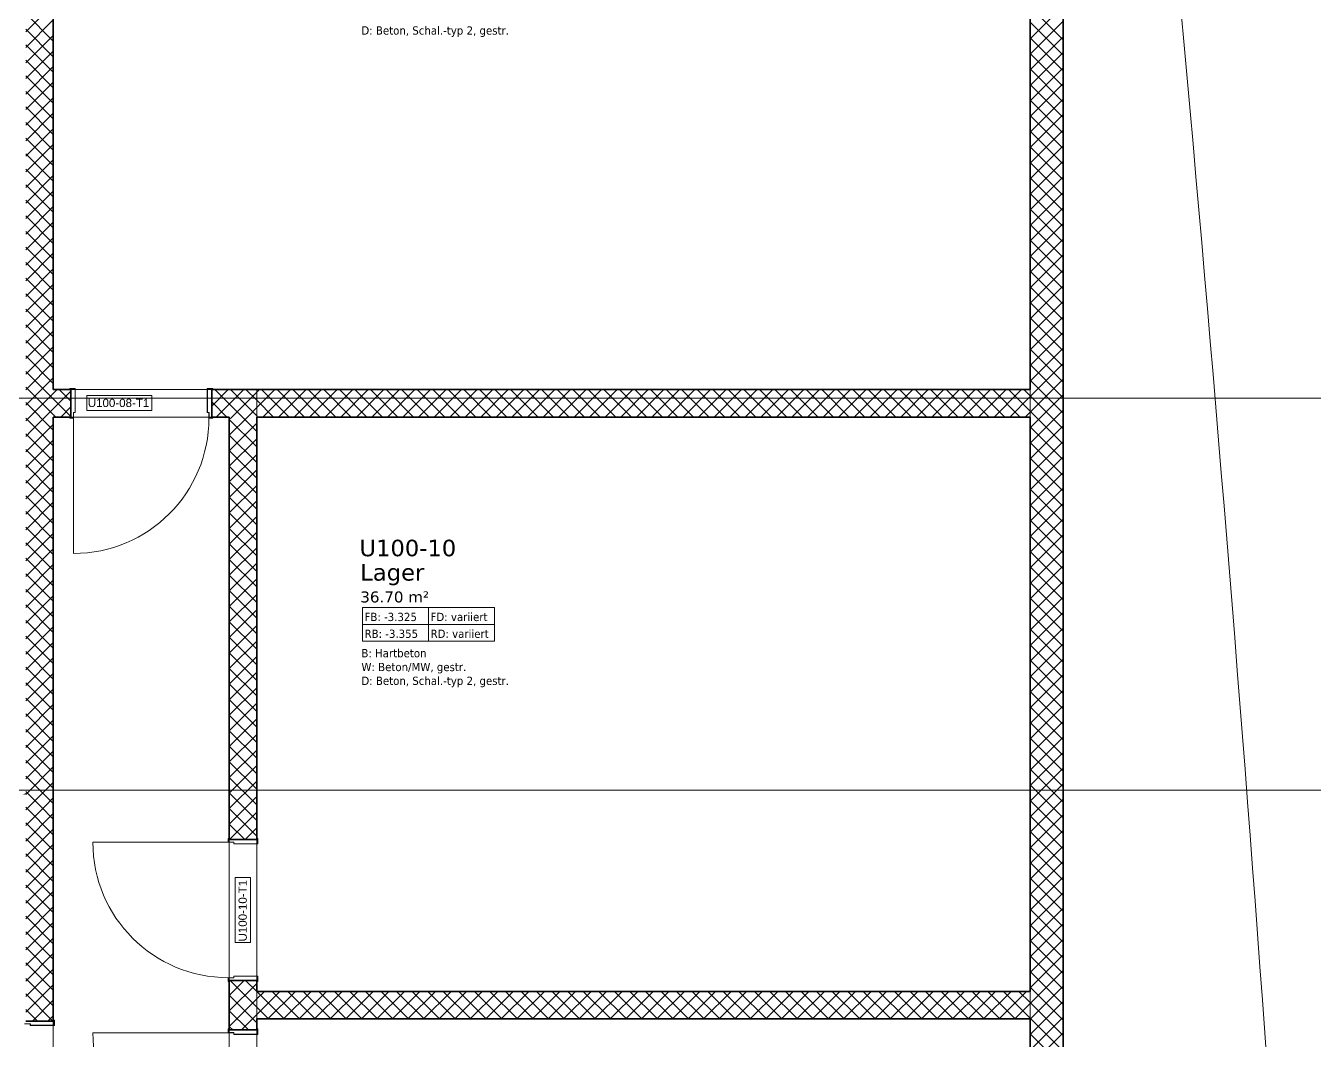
# Model space of a CAD drawing. Extents: x -982 to 937, y -179 to 616.
# Drawn here: x 57.7 to 292, y 247 to 431.4 of the extents above; entities that cross this region are included whole.
import ezdxf
from ezdxf.lldxf.tags import DXFTag

# ---------------------------------------------------------------- set-up
doc = ezdxf.new("R2010")
doc.units = 0
doc.layers.get('0').update_dxf_attribs({"lineweight": 13})
for name, color, linetype, lineweight in [('A-AREA-____-IDEN', 7, 'Continuous', 5), ('A-DOOR-____-IDEN', 7, 'Continuous', 5), ('A-DOOR-____-OTLN', 7, 'Continuous', 9), ('A-DOOR-FRAM-MCUT', 7, 'Continuous', 9), ('A-DOOR-OPNG-OTLN', 7, 'Continuous', 9), ('A-FLOR-____-OTLN', 7, 'Continuous', 9), ('A-WALL-____-MCUT', 7, 'Continuous', 35), ('A-WALL-____-PATT', 7, 'Continuous', 35), ('S-GRID-____-OTLN', 7, 'Continuous', 5)]:
    doc.layers.add(name, color=color, linetype=linetype, lineweight=lineweight)
doc.layers.add('A-DETL-____-OTLN', color=5, linetype='Continuous', lineweight=9, true_color=0x0000ff)
doc.styles.get("Standard").update_dxf_attribs({"font": 'arial.ttf'})
tags = doc.linetypes.add('_Rasterlinie_', pattern=[0.375, 0.2, -0.05, 0.075, -0.05]).pattern_tags.tags
tags[10:11] = [DXFTag(74, 4), DXFTag(75, 0), DXFTag(340, '0'), DXFTag(46, 1.0), DXFTag(50, 0.0), DXFTag(44, 0.0), DXFTag(45, 0.0)]
tags[8:9] = [DXFTag(74, 4), DXFTag(75, 0), DXFTag(340, '0'), DXFTag(46, 1.0), DXFTag(50, 0.0), DXFTag(44, 0.0), DXFTag(45, 0.0)]
tags[6:7] = [DXFTag(74, 4), DXFTag(75, 0), DXFTag(340, '0'), DXFTag(46, 1.0), DXFTag(50, 0.0), DXFTag(44, 0.0), DXFTag(45, 0.0)]
tags[4:5] = [DXFTag(74, 4), DXFTag(75, 0), DXFTag(340, '0'), DXFTag(46, 1.0), DXFTag(50, 0.0), DXFTag(44, 0.0), DXFTag(45, 0.0)]
tags = doc.linetypes.add('_Strichliert - Fein_', pattern=[0.15, 0.1, -0.05]).pattern_tags.tags
tags[6:7] = [DXFTag(74, 4), DXFTag(75, 0), DXFTag(340, '0'), DXFTag(46, 1.0), DXFTag(50, 0.0), DXFTag(44, 0.0), DXFTag(45, 0.0)]
tags[4:5] = [DXFTag(74, 4), DXFTag(75, 0), DXFTag(340, '0'), DXFTag(46, 1.0), DXFTag(50, 0.0), DXFTag(44, 0.0), DXFTag(45, 0.0)]
tags = doc.linetypes.add('Grundrissdarstellung Sturz', pattern=[0.25, 0.15, -0.05, 0, -0.05]).pattern_tags.tags
tags[10:11] = [DXFTag(74, 4), DXFTag(75, 0), DXFTag(340, '0'), DXFTag(46, 1.0), DXFTag(50, 0.0), DXFTag(44, 0.0), DXFTag(45, 0.0)]
tags[8:9] = [DXFTag(74, 4), DXFTag(75, 0), DXFTag(340, '0'), DXFTag(46, 1.0), DXFTag(50, 0.0), DXFTag(44, 0.0), DXFTag(45, 0.0)]
tags[6:7] = [DXFTag(74, 4), DXFTag(75, 0), DXFTag(340, '0'), DXFTag(46, 1.0), DXFTag(50, 0.0), DXFTag(44, 0.0), DXFTag(45, 0.0)]
tags[4:5] = [DXFTag(74, 4), DXFTag(75, 0), DXFTag(340, '0'), DXFTag(46, 1.0), DXFTag(50, 0.0), DXFTag(44, 0.0), DXFTag(45, 0.0)]

# ---------------------------------------------------------------- blocks, each defined once
blk = doc.blocks.new('Referenz-A0UJ2GQRXE', base_point=(-954.02, -167.52))
at = {"layer": 'A-AREA-____-IDEN', "color": 0, "linetype": 'Continuous', "ltscale": 0.13}
for p, q in [((118.94, 325.67), (142.94, 325.67)), ((118.94, 319.55), (118.94, 325.67)), ((130.94, 325.67), (130.94, 319.55)), ((142.94, 325.67), (142.94, 319.55)), ((118.94, 322.61), (142.94, 322.61)), ((142.94, 319.55), (118.94, 319.55))]:
    blk.add_line(p, q, dxfattribs=at)
at = {"layer": 'A-DETL-____-OTLN', "color": 0, "linetype": '_Strichliert - Fein_', "ltscale": 0.13}
blk.add_ellipse((-9421.02, -453.88), major_axis=(9711.22, 594.45), ratio=1, start_param=0, end_param=0.039487, dxfattribs=at)
at = {"layer": 'A-DOOR-____-IDEN', "color": 0, "linetype": 'Continuous', "ltscale": 0.13}
for p, q in [((68.82, 364.23), (80.66, 364.23)), ((68.82, 361.45), (68.82, 364.23)), ((80.66, 364.23), (80.66, 361.45)), ((80.66, 361.45), (68.82, 361.45)), ((95.8, 264.77), (95.8, 276.61)), ((95.8, 276.61), (98.58, 276.61)), ((98.58, 276.61), (98.58, 264.77)), ((98.58, 264.77), (95.8, 264.77))]:
    blk.add_line(p, q, dxfattribs=at)
at = {"layer": 'A-DOOR-____-OTLN', "color": 0, "linetype": 'Grundrissdarstellung Sturz', "ltscale": 0.13}
blk.add_line((62.74, 250.49), (62.74, 229.49), dxfattribs=at)
at = {"layer": 'A-DOOR-FRAM-MCUT', "color": 0, "linetype": 'Continuous', "ltscale": 0.13}
for p, q in [((66.74, 365.49), (65.74, 365.49)), ((65.74, 365.49), (65.74, 365.29)), ((65.78, 365.29), (65.78, 365.45)), ((65.78, 365.45), (66.7, 365.45)), ((66.7, 365.45), (66.7, 361.13)), ((66.74, 361.09), (66.74, 365.49)), ((91.74, 365.49), (90.74, 365.49)), ((90.74, 365.49), (90.74, 361.09)), ((90.78, 361.13), (90.78, 365.45)), ((90.78, 365.45), (91.7, 365.45)), ((91.7, 365.45), (91.7, 365.29)), ((91.74, 365.29), (91.74, 365.49)), ((65.74, 365.29), (65.78, 365.29)), ((91.7, 365.29), (91.74, 365.29)), ((66.7, 361.13), (66.4, 361.13)), ((66.4, 361.13), (66.4, 360.13)), ((66.44, 360.09), (66.44, 361.09)), ((66.44, 361.09), (66.74, 361.09)), ((90.74, 361.09), (91.04, 361.09)), ((91.08, 361.13), (90.78, 361.13)), ((91.04, 361.09), (91.04, 360.09)), ((91.08, 360.13), (91.08, 361.13)), ((65.78, 360.29), (65.74, 360.29)), ((65.74, 360.29), (65.74, 360.09)), ((65.74, 360.09), (66.44, 360.09)), ((65.78, 360.13), (65.78, 360.29)), ((66.4, 360.13), (65.78, 360.13)), ((91.04, 360.09), (91.74, 360.09)), ((91.7, 360.13), (91.08, 360.13)), ((91.74, 360.29), (91.7, 360.29)), ((91.7, 360.29), (91.7, 360.13)), ((91.74, 360.09), (91.74, 360.29)), ((94.54, 283.69), (94.54, 282.99)), ((94.74, 283.69), (94.54, 283.69)), ((94.58, 283.03), (94.58, 283.65)), ((94.58, 283.65), (94.74, 283.65)), ((94.74, 283.65), (94.74, 283.69)), ((99.94, 283.69), (99.74, 283.69)), ((99.74, 283.69), (99.74, 283.65)), ((99.74, 283.65), (99.9, 283.65)), ((99.9, 283.65), (99.9, 282.73)), ((99.94, 282.69), (99.94, 283.69)), ((94.54, 282.99), (95.54, 282.99)), ((95.58, 283.03), (94.58, 283.03)), ((95.54, 282.99), (95.54, 282.69)), ((95.54, 282.69), (99.94, 282.69)), ((95.58, 282.73), (95.58, 283.03)), ((99.9, 282.73), (95.58, 282.73)), ((94.54, 258.39), (94.54, 257.69)), ((95.54, 258.39), (94.54, 258.39)), ((94.54, 257.69), (94.74, 257.69)), ((94.58, 257.73), (94.58, 258.35)), ((94.58, 258.35), (95.58, 258.35)), ((94.74, 257.73), (94.58, 257.73)), ((94.74, 257.69), (94.74, 257.73)), ((99.94, 258.69), (95.54, 258.69)), ((95.54, 258.69), (95.54, 258.39)), ((95.58, 258.35), (95.58, 258.65)), ((95.58, 258.65), (99.9, 258.65)), ((99.9, 257.73), (99.74, 257.73)), ((99.74, 257.73), (99.74, 257.69)), ((99.74, 257.69), (99.94, 257.69)), ((99.9, 258.65), (99.9, 257.73)), ((99.94, 257.69), (99.94, 258.69)), ((62.74, 250.69), (62.94, 250.69)), ((62.74, 250.65), (62.74, 250.69)), ((62.9, 250.65), (62.74, 250.65)), ((62.9, 249.73), (62.9, 250.65)), ((62.94, 250.69), (62.94, 249.69)), ((58.54, 249.99), (57.54, 249.99)), ((57.58, 250.03), (58.58, 250.03)), ((58.54, 249.69), (58.54, 249.99)), ((62.94, 249.69), (58.54, 249.69)), ((58.58, 250.03), (58.58, 249.73)), ((58.58, 249.73), (62.9, 249.73)), ((94.54, 249.09), (94.54, 248.39)), ((94.74, 249.09), (94.54, 249.09)), ((94.54, 248.39), (95.54, 248.39)), ((94.58, 248.43), (94.58, 249.05)), ((94.58, 249.05), (94.74, 249.05)), ((95.58, 248.43), (94.58, 248.43)), ((94.74, 249.05), (94.74, 249.09)), ((95.54, 248.39), (95.54, 248.09)), ((95.58, 248.13), (95.58, 248.43)), ((99.94, 249.09), (99.74, 249.09)), ((99.74, 249.09), (99.74, 249.05)), ((99.74, 249.05), (99.9, 249.05)), ((99.9, 249.05), (99.9, 248.13)), ((99.94, 248.09), (99.94, 249.09)), ((95.54, 248.09), (99.94, 248.09)), ((99.9, 248.13), (95.58, 248.13))]:
    blk.add_line(p, q, dxfattribs=at)
at = {"layer": 'A-DOOR-OPNG-OTLN', "color": 0, "linetype": 'Continuous', "ltscale": 0.13}
for p, q in [((66.44, 360.09), (66.44, 335.49)), ((94.54, 282.99), (69.94, 282.99)), ((94.54, 248.39), (69.94, 248.39))]:
    blk.add_line(p, q, dxfattribs=at)
for centre, major_axis in [((66.44, 360.09), (0, -24.6)), ((94.54, 282.99), (-24.6, 0)), ((94.54, 248.39), (-24.6, 0))]:
    blk.add_ellipse(centre, major_axis=major_axis, ratio=1, start_param=0, end_param=1.570796, dxfattribs=at)
at = {"layer": 'A-FLOR-____-OTLN', "color": 0, "linetype": 'Continuous', "ltscale": 0.13}
for p, q in [((65.94, 365.29), (66.7, 365.29)), ((66.74, 365.29), (90.74, 365.29)), ((90.78, 365.29), (91.54, 365.29)), ((66.4, 360.29), (65.94, 360.29)), ((91.04, 360.29), (66.44, 360.29)), ((91.54, 360.29), (91.08, 360.29)), ((94.74, 283.03), (94.74, 283.49)), ((99.74, 283.49), (99.74, 282.73)), ((94.74, 258.39), (94.74, 282.99)), ((99.74, 282.69), (99.74, 258.69)), ((94.74, 257.89), (94.74, 258.35)), ((99.74, 258.65), (99.74, 257.89)), ((62.74, 250.49), (62.74, 249.73)), ((62.74, 249.69), (62.74, 230.29)), ((94.74, 248.43), (94.74, 248.89)), ((94.74, 223.79), (94.74, 248.39)), ((99.74, 248.89), (99.74, 248.13)), ((99.74, 248.09), (99.74, 224.09))]:
    blk.add_line(p, q, dxfattribs=at)
at = {"layer": 'A-WALL-____-MCUT', "color": 0, "linetype": 'Continuous', "ltscale": 0.35}
for p, q in [((246.34, -152.51), (246.34, 522.59)), ((62.74, 365.29), (62.74, 516.59)), ((240.34, 516.59), (240.34, 365.29)), ((65.94, 365.29), (62.74, 365.29)), ((65.94, 360.29), (65.94, 365.29)), ((91.54, 365.29), (91.54, 360.29)), ((240.34, 365.29), (91.54, 365.29)), ((62.74, 360.29), (65.94, 360.29)), ((62.74, 250.49), (62.74, 360.29)), ((91.54, 360.29), (94.74, 360.29)), ((94.74, 360.29), (94.74, 283.49)), ((99.74, 360.29), (240.34, 360.29)), ((99.74, 283.49), (99.74, 360.29)), ((240.34, 360.29), (240.34, 255.89)), ((94.74, 283.49), (99.74, 283.49)), ((99.74, 257.89), (94.74, 257.89)), ((94.74, 257.89), (94.74, 248.89)), ((99.74, 255.89), (99.74, 257.89)), ((240.34, 255.89), (99.74, 255.89)), ((99.74, 250.89), (240.34, 250.89)), ((99.74, 248.89), (99.74, 250.89)), ((240.34, 250.89), (240.34, 118.89)), ((57.74, 250.49), (62.74, 250.49)), ((94.74, 248.89), (99.74, 248.89))]:
    blk.add_line(p, q, dxfattribs=at)
at = {"layer": 'A-WALL-____-MCUT', "color": 0, "linetype": 'Continuous', "lineweight": 9, "ltscale": 0.13}
for p, q in [((99.74, 360.29), (99.74, 365.29)), ((240.34, 360.29), (240.34, 365.29)), ((99.74, 255.89), (99.74, 250.89)), ((240.34, 250.89), (240.34, 255.89))]:
    blk.add_line(p, q, dxfattribs=at)
at = {"layer": 'A-WALL-____-PATT', "color": 0, "linetype": 'Continuous', "lineweight": 9, "ltscale": 0.13}
for p, q in [((57.74, 430.3), (62.74, 435.3)), ((62.74, 428.62), (57.74, 433.62)), ((240.34, 429.06), (246.34, 435.06)), ((246.34, 428.87), (240.34, 434.87)), ((57.74, 427.48), (62.74, 432.48)), ((240.34, 426.23), (246.34, 432.23)), ((246.34, 426.04), (240.34, 432.04)), ((62.74, 425.79), (57.74, 430.79)), ((57.74, 424.65), (62.74, 429.65)), ((240.34, 423.4), (246.34, 429.4)), ((246.34, 423.21), (240.34, 429.21)), ((62.74, 422.96), (57.74, 427.96)), ((57.74, 421.82), (62.74, 426.82)), ((240.34, 420.57), (246.34, 426.57)), ((246.34, 420.38), (240.34, 426.38)), ((62.74, 420.14), (57.74, 425.14)), ((57.74, 418.99), (62.74, 423.99)), ((62.74, 417.31), (57.74, 422.31)), ((240.34, 417.74), (246.34, 423.74)), ((246.34, 417.55), (240.34, 423.55)), ((57.74, 416.16), (62.74, 421.16)), ((62.74, 414.48), (57.74, 419.48)), ((240.34, 414.92), (246.34, 420.92)), ((246.34, 414.73), (240.34, 420.73)), ((57.74, 413.33), (62.74, 418.33)), ((240.34, 412.09), (246.34, 418.09)), ((246.34, 411.9), (240.34, 417.9)), ((62.74, 411.65), (57.74, 416.65)), ((57.74, 410.51), (62.74, 415.51)), ((240.34, 409.26), (246.34, 415.26)), ((246.34, 409.07), (240.34, 415.07)), ((62.74, 408.82), (57.74, 413.82)), ((57.74, 407.68), (62.74, 412.68)), ((240.34, 406.43), (246.34, 412.43)), ((62.74, 405.99), (57.74, 410.99)), ((246.34, 406.24), (240.34, 412.24)), ((57.74, 404.85), (62.74, 409.85)), ((62.74, 403.16), (57.74, 408.16)), ((240.34, 403.6), (246.34, 409.6)), ((246.34, 403.41), (240.34, 409.41)), ((57.74, 402.02), (62.74, 407.02)), ((62.74, 400.34), (57.74, 405.34)), ((240.34, 400.77), (246.34, 406.77)), ((246.34, 400.58), (240.34, 406.58)), ((57.74, 399.19), (62.74, 404.19)), ((240.34, 397.94), (246.34, 403.94)), ((246.34, 397.76), (240.34, 403.76)), ((62.74, 397.51), (57.74, 402.51)), ((57.74, 396.36), (62.74, 401.36)), ((240.34, 395.12), (246.34, 401.12)), ((246.34, 394.93), (240.34, 400.93)), ((62.74, 394.68), (57.74, 399.68)), ((57.74, 393.54), (62.74, 398.54)), ((240.34, 392.29), (246.34, 398.29)), ((62.74, 391.85), (57.74, 396.85)), ((246.34, 392.1), (240.34, 398.1)), ((57.74, 390.71), (62.74, 395.71)), ((62.74, 389.02), (57.74, 394.02)), ((240.34, 389.46), (246.34, 395.46)), ((246.34, 389.27), (240.34, 395.27)), ((57.74, 387.88), (62.74, 392.88)), ((240.34, 386.63), (246.34, 392.63)), ((246.34, 386.44), (240.34, 392.44)), ((62.74, 386.19), (57.74, 391.19)), ((57.74, 385.05), (62.74, 390.05)), ((240.34, 383.8), (246.34, 389.8)), ((246.34, 383.61), (240.34, 389.61)), ((62.74, 383.37), (57.74, 388.37)), ((57.74, 382.22), (62.74, 387.22)), ((240.34, 380.97), (246.34, 386.97)), ((246.34, 380.79), (240.34, 386.79)), ((62.74, 380.54), (57.74, 385.54)), ((57.74, 379.39), (62.74, 384.39)), ((62.74, 377.71), (57.74, 382.71)), ((240.34, 378.15), (246.34, 384.15)), ((246.34, 377.96), (240.34, 383.96)), ((57.74, 376.56), (62.74, 381.56)), ((62.74, 374.88), (57.74, 379.88)), ((240.34, 375.32), (246.34, 381.32)), ((246.34, 375.13), (240.34, 381.13)), ((57.74, 373.74), (62.74, 378.74)), ((240.34, 372.49), (246.34, 378.49)), ((246.34, 372.3), (240.34, 378.3)), ((62.74, 372.05), (57.74, 377.05)), ((57.74, 370.91), (62.74, 375.91)), ((240.34, 369.66), (246.34, 375.66)), ((246.34, 369.47), (240.34, 375.47)), ((62.74, 369.22), (57.74, 374.22)), ((57.74, 368.08), (62.74, 373.08)), ((240.34, 366.83), (246.34, 372.83)), ((246.34, 366.64), (240.34, 372.64)), ((62.74, 366.4), (57.74, 371.4)), ((57.74, 365.25), (62.74, 370.25)), ((62.74, 363.57), (57.74, 368.57)), ((240.34, 364), (246.34, 370)), ((246.34, 363.81), (240.34, 369.81)), ((57.74, 362.42), (62.74, 367.42)), ((62.74, 360.74), (57.74, 365.74)), ((240.34, 361.17), (246.34, 367.17)), ((246.34, 360.99), (240.34, 366.99)), ((57.74, 359.59), (62.74, 364.59)), ((62.74, 364.59), (63.44, 365.29)), ((62.74, 361.77), (65.94, 364.97)), ((65.94, 360.37), (62.74, 363.57)), ((65.94, 363.2), (63.84, 365.29)), ((91.54, 365.11), (91.72, 365.29)), ((91.54, 362.28), (94.55, 365.29)), ((97.13, 360.29), (92.13, 365.29)), ((92.38, 360.29), (97.38, 365.29)), ((99.74, 360.51), (94.96, 365.29)), ((95.21, 360.29), (99.74, 364.82)), ((99.74, 363.34), (97.78, 365.29)), ((99.74, 364.82), (100.21, 365.29)), ((99.74, 362), (103.04, 365.29)), ((102.78, 360.29), (99.74, 363.34)), ((105.61, 360.29), (100.61, 365.29)), ((100.87, 360.29), (105.87, 365.29)), ((108.44, 360.29), (103.44, 365.29)), ((103.69, 360.29), (108.69, 365.29)), ((111.27, 360.29), (106.27, 365.29)), ((106.52, 360.29), (111.52, 365.29)), ((114.1, 360.29), (109.1, 365.29)), ((109.35, 360.29), (114.35, 365.29)), ((116.93, 360.29), (111.93, 365.29)), ((112.18, 360.29), (117.18, 365.29)), ((119.76, 360.29), (114.76, 365.29)), ((115.01, 360.29), (120.01, 365.29)), ((122.58, 360.29), (117.58, 365.29)), ((117.84, 360.29), (122.84, 365.29)), ((125.41, 360.29), (120.41, 365.29)), ((120.66, 360.29), (125.66, 365.29)), ((128.24, 360.29), (123.24, 365.29)), ((123.49, 360.29), (128.49, 365.29)), ((131.07, 360.29), (126.07, 365.29)), ((126.32, 360.29), (131.32, 365.29)), ((133.9, 360.29), (128.9, 365.29)), ((129.15, 360.29), (134.15, 365.29)), ((136.73, 360.29), (131.73, 365.29)), ((131.98, 360.29), (136.98, 365.29)), ((139.55, 360.29), (134.55, 365.29)), ((134.81, 360.29), (139.81, 365.29)), ((142.38, 360.29), (137.38, 365.29)), ((137.64, 360.29), (142.64, 365.29)), ((145.21, 360.29), (140.21, 365.29)), ((140.46, 360.29), (145.46, 365.29)), ((148.04, 360.29), (143.04, 365.29)), ((143.29, 360.29), (148.29, 365.29)), ((150.87, 360.29), (145.87, 365.29)), ((146.12, 360.29), (151.12, 365.29)), ((153.7, 360.29), (148.7, 365.29)), ((148.95, 360.29), (153.95, 365.29)), ((156.52, 360.29), (151.52, 365.29)), ((151.78, 360.29), (156.78, 365.29)), ((159.35, 360.29), (154.35, 365.29)), ((154.61, 360.29), (159.61, 365.29)), ((162.18, 360.29), (157.18, 365.29)), ((157.43, 360.29), (162.43, 365.29)), ((165.01, 360.29), (160.01, 365.29)), ((160.26, 360.29), (165.26, 365.29)), ((167.84, 360.29), (162.84, 365.29)), ((163.09, 360.29), (168.09, 365.29)), ((170.67, 360.29), (165.67, 365.29)), ((165.92, 360.29), (170.92, 365.29)), ((173.5, 360.29), (168.5, 365.29)), ((168.75, 360.29), (173.75, 365.29)), ((176.32, 360.29), (171.32, 365.29)), ((171.58, 360.29), (176.58, 365.29)), ((179.15, 360.29), (174.15, 365.29)), ((174.41, 360.29), (179.41, 365.29)), ((181.98, 360.29), (176.98, 365.29)), ((177.23, 360.29), (182.23, 365.29)), ((184.81, 360.29), (179.81, 365.29)), ((180.06, 360.29), (185.06, 365.29)), ((187.64, 360.29), (182.64, 365.29)), ((182.89, 360.29), (187.89, 365.29)), ((190.47, 360.29), (185.47, 365.29)), ((185.72, 360.29), (190.72, 365.29)), ((193.29, 360.29), (188.29, 365.29)), ((188.55, 360.29), (193.55, 365.29)), ((196.12, 360.29), (191.12, 365.29)), ((191.38, 360.29), (196.38, 365.29)), ((198.95, 360.29), (193.95, 365.29)), ((194.2, 360.29), (199.2, 365.29)), ((201.78, 360.29), (196.78, 365.29)), ((197.03, 360.29), (202.03, 365.29)), ((204.61, 360.29), (199.61, 365.29)), ((199.86, 360.29), (204.86, 365.29)), ((207.44, 360.29), (202.44, 365.29)), ((202.69, 360.29), (207.69, 365.29)), ((210.26, 360.29), (205.26, 365.29)), ((205.52, 360.29), (210.52, 365.29)), ((213.09, 360.29), (208.09, 365.29)), ((208.35, 360.29), (213.35, 365.29)), ((215.92, 360.29), (210.92, 365.29)), ((211.17, 360.29), (216.17, 365.29)), ((218.75, 360.29), (213.75, 365.29)), ((214, 360.29), (219, 365.29)), ((221.58, 360.29), (216.58, 365.29)), ((216.83, 360.29), (221.83, 365.29)), ((224.41, 360.29), (219.41, 365.29)), ((219.66, 360.29), (224.66, 365.29)), ((227.24, 360.29), (222.24, 365.29)), ((222.49, 360.29), (227.49, 365.29)), ((230.06, 360.29), (225.06, 365.29)), ((225.32, 360.29), (230.32, 365.29)), ((232.89, 360.29), (227.89, 365.29)), ((228.15, 360.29), (233.15, 365.29)), ((235.72, 360.29), (230.72, 365.29)), ((230.97, 360.29), (235.97, 365.29)), ((238.55, 360.29), (233.55, 365.29)), ((233.8, 360.29), (238.8, 365.29)), ((240.34, 361.33), (236.38, 365.29)), ((236.63, 360.29), (240.34, 364)), ((240.34, 364.16), (239.21, 365.29)), ((240.34, 358.35), (246.34, 364.35)), ((246.34, 358.16), (240.34, 364.16)), ((62.74, 357.91), (57.74, 362.91)), ((58.75, 357.78), (62.74, 361.77)), ((64.1, 360.29), (65.94, 362.14)), ((94.3, 360.29), (91.54, 363.05)), ((98.04, 360.29), (99.74, 362)), ((239.46, 360.29), (240.34, 361.17)), ((240.34, 355.52), (246.34, 361.52)), ((246.34, 355.33), (240.34, 361.33)), ((60.04, 357.78), (57.74, 360.08)), ((61.58, 357.78), (62.74, 358.94)), ((63.19, 360.29), (62.74, 360.74)), ((94.74, 359.82), (95.21, 360.29)), ((94.74, 357), (98.04, 360.29)), ((99.74, 354.85), (94.74, 359.85)), ((94.74, 354.17), (99.74, 359.17)), ((99.74, 357.68), (97.13, 360.29)), ((99.96, 360.29), (99.74, 360.51)), ((240.34, 352.69), (246.34, 358.69)), ((246.34, 352.5), (240.34, 358.5)), ((57.74, 356.77), (58.75, 357.78)), ((57.74, 353.94), (61.58, 357.78)), ((62.74, 352.25), (57.74, 357.25)), ((57.74, 351.11), (62.74, 356.11)), ((62.74, 355.08), (60.04, 357.78)), ((99.74, 352.02), (94.74, 357.02)), ((94.74, 351.34), (99.74, 356.34)), ((62.74, 349.42), (57.74, 354.42)), ((99.74, 349.19), (94.74, 354.19)), ((240.34, 349.86), (246.34, 355.86)), ((246.34, 349.67), (240.34, 355.67)), ((57.74, 348.28), (62.74, 353.28)), ((62.74, 346.6), (57.74, 351.6)), ((94.74, 348.51), (99.74, 353.51)), ((240.34, 347.03), (246.34, 353.03)), ((246.34, 346.84), (240.34, 352.84)), ((57.74, 345.45), (62.74, 350.45)), ((99.74, 346.37), (94.74, 351.37)), ((94.74, 345.68), (99.74, 350.68)), ((240.34, 344.2), (246.34, 350.2)), ((246.34, 344.02), (240.34, 350.02)), ((62.74, 343.77), (57.74, 348.77)), ((57.74, 342.62), (62.74, 347.62)), ((99.74, 343.54), (94.74, 348.54)), ((94.74, 342.85), (99.74, 347.85)), ((240.34, 341.38), (246.34, 347.38)), ((246.34, 341.19), (240.34, 347.19)), ((62.74, 340.94), (57.74, 345.94)), ((57.74, 339.8), (62.74, 344.8)), ((99.74, 340.71), (94.74, 345.71)), ((94.74, 340.03), (99.74, 345.03)), ((240.34, 338.55), (246.34, 344.55)), ((246.34, 338.36), (240.34, 344.36)), ((62.74, 338.11), (57.74, 343.11)), ((99.74, 337.88), (94.74, 342.88)), ((94.74, 337.2), (99.74, 342.2)), ((57.74, 336.97), (62.74, 341.97)), ((62.74, 335.28), (57.74, 340.28)), ((99.74, 335.05), (94.74, 340.05)), ((240.34, 335.72), (246.34, 341.72)), ((246.34, 335.53), (240.34, 341.53)), ((57.74, 334.14), (62.74, 339.14)), ((62.74, 332.45), (57.74, 337.45)), ((94.74, 334.37), (99.74, 339.37)), ((240.34, 332.89), (246.34, 338.89)), ((246.34, 332.7), (240.34, 338.7)), ((57.74, 331.31), (62.74, 336.31)), ((99.74, 332.22), (94.74, 337.22)), ((94.74, 331.54), (99.74, 336.54)), ((240.34, 330.06), (246.34, 336.06)), ((246.34, 329.87), (240.34, 335.87)), ((62.74, 329.63), (57.74, 334.63)), ((57.74, 328.48), (62.74, 333.48)), ((99.74, 329.4), (94.74, 334.4)), ((94.74, 328.71), (99.74, 333.71)), ((240.34, 327.23), (246.34, 333.23)), ((246.34, 327.05), (240.34, 333.05)), ((62.74, 326.8), (57.74, 331.8)), ((57.74, 325.65), (62.74, 330.65)), ((99.74, 326.57), (94.74, 331.57)), ((94.74, 325.88), (99.74, 330.88)), ((240.34, 324.41), (246.34, 330.41)), ((62.74, 323.97), (57.74, 328.97)), ((99.74, 323.74), (94.74, 328.74)), ((94.74, 323.06), (99.74, 328.06)), ((246.34, 324.22), (240.34, 330.22)), ((57.74, 322.82), (62.74, 327.82)), ((62.74, 321.14), (57.74, 326.14)), ((99.74, 320.91), (94.74, 325.91)), ((240.34, 321.58), (246.34, 327.58)), ((246.34, 321.39), (240.34, 327.39)), ((57.74, 320), (62.74, 325)), ((62.74, 318.31), (57.74, 323.31)), ((94.74, 320.23), (99.74, 325.23)), ((240.34, 318.75), (246.34, 324.75)), ((246.34, 318.56), (240.34, 324.56)), ((57.74, 317.17), (62.74, 322.17)), ((99.74, 318.08), (94.74, 323.08)), ((94.74, 317.4), (99.74, 322.4)), ((240.34, 315.92), (246.34, 321.92)), ((246.34, 315.73), (240.34, 321.73)), ((62.74, 315.48), (57.74, 320.48)), ((57.74, 314.34), (62.74, 319.34)), ((99.74, 315.25), (94.74, 320.25)), ((94.74, 314.57), (99.74, 319.57)), ((240.34, 313.09), (246.34, 319.09)), ((246.34, 312.9), (240.34, 318.9)), ((62.74, 312.66), (57.74, 317.66)), ((57.74, 311.51), (62.74, 316.51)), ((99.74, 312.42), (94.74, 317.42)), ((94.74, 311.74), (99.74, 316.74)), ((240.34, 310.26), (246.34, 316.26)), ((62.74, 309.83), (57.74, 314.83)), ((99.74, 309.6), (94.74, 314.6)), ((94.74, 308.91), (99.74, 313.91)), ((246.34, 310.07), (240.34, 316.07)), ((57.74, 308.68), (62.74, 313.68)), ((62.74, 307), (57.74, 312)), ((99.74, 306.77), (94.74, 311.77)), ((240.34, 307.43), (246.34, 313.43)), ((246.34, 307.25), (240.34, 313.25)), ((57.74, 305.85), (62.74, 310.85)), ((94.74, 306.08), (99.74, 311.08)), ((240.34, 304.61), (246.34, 310.61)), ((246.34, 304.42), (240.34, 310.42)), ((62.74, 304.17), (57.74, 309.17)), ((57.74, 303.03), (62.74, 308.03)), ((99.74, 303.94), (94.74, 308.94)), ((94.74, 303.26), (99.74, 308.26)), ((240.34, 301.78), (246.34, 307.78)), ((246.34, 301.59), (240.34, 307.59)), ((62.74, 301.34), (57.74, 306.34)), ((57.74, 300.2), (62.74, 305.2)), ((99.74, 301.11), (94.74, 306.11)), ((94.74, 300.43), (99.74, 305.43)), ((240.34, 298.95), (246.34, 304.95)), ((246.34, 298.76), (240.34, 304.76)), ((62.74, 298.51), (57.74, 303.51)), ((57.74, 297.37), (62.74, 302.37)), ((99.74, 298.28), (94.74, 303.28)), ((94.74, 297.6), (99.74, 302.6)), ((62.74, 295.68), (57.74, 300.68)), ((99.74, 295.45), (94.74, 300.45)), ((240.34, 296.12), (246.34, 302.12)), ((246.34, 295.93), (240.34, 301.93)), ((57.74, 294.54), (62.74, 299.54)), ((62.74, 292.86), (57.74, 297.86)), ((94.74, 294.77), (99.74, 299.77)), ((99.74, 292.63), (94.74, 297.63)), ((240.34, 293.29), (246.34, 299.29)), ((246.34, 293.1), (240.34, 299.1)), ((57.74, 291.71), (62.74, 296.71)), ((94.74, 291.94), (99.74, 296.94)), ((240.34, 290.46), (246.34, 296.46)), ((246.34, 290.28), (240.34, 296.28)), ((62.74, 290.03), (57.74, 295.03)), ((58.35, 289.49), (62.74, 293.88)), ((99.74, 289.8), (94.74, 294.8)), ((94.74, 289.11), (99.74, 294.11)), ((240.34, 287.64), (246.34, 293.64)), ((246.34, 287.45), (240.34, 293.45)), ((57.74, 291.85), (57.38, 291.67)), ((60.45, 289.49), (57.74, 292.2)), ((61.18, 289.49), (62.74, 291.06)), ((99.74, 286.97), (94.74, 291.97)), ((94.74, 286.29), (99.74, 291.29)), ((240.34, 284.81), (246.34, 290.81)), ((246.34, 284.62), (240.34, 290.62)), ((57.74, 288.88), (58.35, 289.49)), ((57.74, 286.06), (61.18, 289.49)), ((62.74, 284.37), (57.74, 289.37)), ((57.74, 283.23), (62.74, 288.23)), ((62.74, 287.2), (60.45, 289.49)), ((99.74, 284.14), (94.74, 289.14)), ((94.78, 283.49), (99.74, 288.46)), ((62.74, 281.54), (57.74, 286.54)), ((97.56, 283.49), (94.74, 286.31)), ((240.34, 281.98), (246.34, 287.98)), ((246.34, 281.79), (240.34, 287.79)), ((57.74, 280.4), (62.74, 285.4)), ((62.74, 278.71), (57.74, 283.71)), ((97.61, 283.49), (99.74, 285.63)), ((240.34, 279.15), (246.34, 285.15)), ((246.34, 278.96), (240.34, 284.96)), ((57.74, 277.57), (62.74, 282.57)), ((240.34, 276.32), (246.34, 282.32)), ((246.34, 276.13), (240.34, 282.13)), ((62.74, 275.89), (57.74, 280.89)), ((57.74, 274.74), (62.74, 279.74)), ((240.34, 273.49), (246.34, 279.49)), ((246.34, 273.3), (240.34, 279.3)), ((62.74, 273.06), (57.74, 278.06)), ((57.74, 271.91), (62.74, 276.91)), ((240.34, 270.67), (246.34, 276.67)), ((246.34, 270.48), (240.34, 276.48)), ((62.74, 270.23), (57.74, 275.23)), ((57.74, 269.08), (62.74, 274.08)), ((62.74, 267.4), (57.74, 272.4)), ((240.34, 267.84), (246.34, 273.84)), ((246.34, 267.65), (240.34, 273.65)), ((57.74, 266.26), (62.74, 271.26)), ((62.74, 264.57), (57.74, 269.57)), ((240.34, 265.01), (246.34, 271.01)), ((246.34, 264.82), (240.34, 270.82)), ((57.74, 263.43), (62.74, 268.43)), ((240.34, 262.18), (246.34, 268.18)), ((246.34, 261.99), (240.34, 267.99)), ((62.74, 261.74), (57.74, 266.74)), ((57.74, 260.6), (62.74, 265.6)), ((240.34, 259.35), (246.34, 265.35)), ((246.34, 259.16), (240.34, 265.16)), ((62.74, 258.91), (57.74, 263.91)), ((57.74, 257.77), (62.74, 262.77)), ((240.34, 256.52), (246.34, 262.52)), ((62.74, 256.09), (57.74, 261.09)), ((246.34, 256.33), (240.34, 262.33)), ((57.74, 254.94), (62.74, 259.94)), ((62.74, 253.26), (57.74, 258.26)), ((94.74, 255.17), (97.46, 257.89)), ((99.74, 253.03), (94.88, 257.89)), ((99.74, 255.86), (97.7, 257.89)), ((240.34, 253.69), (246.34, 259.69)), ((246.34, 253.51), (240.34, 259.51)), ((57.74, 252.11), (62.74, 257.11)), ((62.68, 250.49), (57.74, 255.43)), ((94.74, 252.34), (99.74, 257.34)), ((99.74, 254.52), (101.12, 255.89)), ((99.74, 251.69), (103.95, 255.89)), ((104.7, 250.89), (99.74, 255.86)), ((101.77, 250.89), (106.77, 255.89)), ((107.53, 250.89), (102.53, 255.89)), ((104.6, 250.89), (109.6, 255.89)), ((110.36, 250.89), (105.36, 255.89)), ((107.43, 250.89), (112.43, 255.89)), ((113.19, 250.89), (108.19, 255.89)), ((110.26, 250.89), (115.26, 255.89)), ((116.02, 250.89), (111.02, 255.89)), ((113.09, 250.89), (118.09, 255.89)), ((118.85, 250.89), (113.85, 255.89)), ((115.92, 250.89), (120.92, 255.89)), ((121.67, 250.89), (116.67, 255.89)), ((118.75, 250.89), (123.75, 255.89)), ((124.5, 250.89), (119.5, 255.89)), ((121.57, 250.89), (126.57, 255.89)), ((127.33, 250.89), (122.33, 255.89)), ((124.4, 250.89), (129.4, 255.89)), ((130.16, 250.89), (125.16, 255.89)), ((127.23, 250.89), (132.23, 255.89)), ((132.99, 250.89), (127.99, 255.89)), ((130.06, 250.89), (135.06, 255.89)), ((135.82, 250.89), (130.82, 255.89)), ((132.89, 250.89), (137.89, 255.89)), ((138.65, 250.89), (133.65, 255.89)), ((135.72, 250.89), (140.72, 255.89)), ((141.47, 250.89), (136.47, 255.89)), ((138.54, 250.89), (143.54, 255.89)), ((144.3, 250.89), (139.3, 255.89)), ((141.37, 250.89), (146.37, 255.89)), ((147.13, 250.89), (142.13, 255.89)), ((144.2, 250.89), (149.2, 255.89)), ((149.96, 250.89), (144.96, 255.89)), ((147.03, 250.89), (152.03, 255.89)), ((152.79, 250.89), (147.79, 255.89)), ((149.86, 250.89), (154.86, 255.89)), ((155.62, 250.89), (150.62, 255.89)), ((152.69, 250.89), (157.69, 255.89)), ((158.44, 250.89), (153.44, 255.89)), ((155.51, 250.89), (160.51, 255.89)), ((161.27, 250.89), (156.27, 255.89)), ((158.34, 250.89), (163.34, 255.89)), ((164.1, 250.89), (159.1, 255.89)), ((161.17, 250.89), (166.17, 255.89)), ((166.93, 250.89), (161.93, 255.89)), ((164, 250.89), (169, 255.89)), ((169.76, 250.89), (164.76, 255.89)), ((166.83, 250.89), (171.83, 255.89)), ((172.59, 250.89), (167.59, 255.89)), ((169.66, 250.89), (174.66, 255.89)), ((175.42, 250.89), (170.42, 255.89)), ((172.49, 250.89), (177.49, 255.89)), ((178.24, 250.89), (173.24, 255.89)), ((175.31, 250.89), (180.31, 255.89)), ((181.07, 250.89), (176.07, 255.89)), ((178.14, 250.89), (183.14, 255.89)), ((183.9, 250.89), (178.9, 255.89)), ((180.97, 250.89), (185.97, 255.89)), ((186.73, 250.89), (181.73, 255.89)), ((183.8, 250.89), (188.8, 255.89)), ((189.56, 250.89), (184.56, 255.89)), ((186.63, 250.89), (191.63, 255.89)), ((192.39, 250.89), (187.39, 255.89)), ((189.46, 250.89), (194.46, 255.89)), ((195.21, 250.89), (190.21, 255.89)), ((192.28, 250.89), (197.28, 255.89)), ((198.04, 250.89), (193.04, 255.89)), ((195.11, 250.89), (200.11, 255.89)), ((200.87, 250.89), (195.87, 255.89)), ((197.94, 250.89), (202.94, 255.89)), ((203.7, 250.89), (198.7, 255.89)), ((200.77, 250.89), (205.77, 255.89)), ((206.53, 250.89), (201.53, 255.89)), ((203.6, 250.89), (208.6, 255.89)), ((209.36, 250.89), (204.36, 255.89)), ((206.43, 250.89), (211.43, 255.89)), ((212.18, 250.89), (207.18, 255.89)), ((209.25, 250.89), (214.25, 255.89)), ((215.01, 250.89), (210.01, 255.89)), ((212.08, 250.89), (217.08, 255.89)), ((217.84, 250.89), (212.84, 255.89)), ((214.91, 250.89), (219.91, 255.89)), ((220.67, 250.89), (215.67, 255.89)), ((217.74, 250.89), (222.74, 255.89)), ((223.5, 250.89), (218.5, 255.89)), ((220.57, 250.89), (225.57, 255.89)), ((226.33, 250.89), (221.33, 255.89)), ((223.4, 250.89), (228.4, 255.89)), ((229.16, 250.89), (224.16, 255.89)), ((226.23, 250.89), (231.23, 255.89)), ((231.98, 250.89), (226.98, 255.89)), ((229.05, 250.89), (234.05, 255.89)), ((234.81, 250.89), (229.81, 255.89)), ((231.88, 250.89), (236.88, 255.89)), ((237.64, 250.89), (232.64, 255.89)), ((234.71, 250.89), (239.71, 255.89)), ((240.34, 251.02), (235.47, 255.89)), ((240.34, 253.85), (238.3, 255.89)), ((240.34, 250.87), (246.34, 256.87)), ((246.34, 250.68), (240.34, 256.68)), ((58.95, 250.49), (62.74, 254.29)), ((99.74, 250.2), (94.74, 255.2)), ((94.74, 249.52), (99.74, 254.52)), ((101.88, 250.89), (99.74, 253.03)), ((237.54, 250.89), (240.34, 253.69)), ((240.34, 248.04), (246.34, 254.04)), ((246.34, 247.85), (240.34, 253.85)), ((59.85, 250.49), (57.74, 252.6)), ((61.78, 250.49), (62.74, 251.46)), ((98.22, 248.89), (94.74, 252.37)), ((96.95, 248.89), (99.74, 251.69)), ((240.34, 245.21), (246.34, 251.21)), ((246.34, 245.02), (240.34, 251.02)), ((95.39, 248.89), (94.74, 249.54)), ((240.34, 242.38), (246.34, 248.38)), ((246.34, 242.19), (240.34, 248.19))]:
    blk.add_line(p, q, dxfattribs=at)
at = {"layer": 'S-GRID-____-OTLN', "color": 0, "linetype": '_Rasterlinie_', "ltscale": 0.13}
for p, q in [((-938.86, 363.69), (306.33, 363.69)), ((-938.86, 292.49), (306.33, 292.49))]:
    blk.add_line(p, q, dxfattribs=at)
at = {"layer": 'A-AREA-____-IDEN', "color": 0, "linetype": 'Continuous', "ltscale": 0.13, "attachment_point": 1}
for s, insert, char_height in [('{\\W0.9;\\fVerdana;D: Beton, Schal.-typ 2, gestr.}', (118.76, 431.3), 1.5), ('{\\fVerdana;U100-10}', (118.41, 337.99), 3), ('{\\fVerdana;Lager}', (118.55, 333.56), 3), ('{\\fVerdana;36.70 m²}', (118.56, 328.59), 2), ('{\\W0.9;\\fVerdana;FB: -3.325}', (119.33, 324.71), 1.5), ('{\\W0.9;\\fVerdana;FD: variiert}', (131.33, 324.71), 1.5), ('{\\W0.9;\\fVerdana;RB: -3.355}', (119.33, 321.65), 1.5), ('{\\W0.9;\\fVerdana;RD: variiert}', (131.33, 321.65), 1.5), ('{\\W0.9;\\fVerdana;B: Hartbeton}', (118.76, 318.12), 1.5), ('{\\W0.9;\\fVerdana;W: Beton/MW, gestr.}', (118.76, 315.61), 1.5), ('{\\W0.9;\\fVerdana;D: Beton, Schal.-typ 2, gestr.}', (118.76, 313.1), 1.5)]:
    blk.add_mtext(s, dxfattribs=dict(at, insert=insert, char_height=char_height))
at = {"layer": 'A-DOOR-____-IDEN', "color": 0, "linetype": 'Continuous', "ltscale": 0.13, "insert": (69.02, 363.61), "char_height": 1.5, "attachment_point": 1}
blk.add_mtext('{\\fArial;U100-08-T1}', dxfattribs=at)
at = {"layer": 'A-DOOR-____-IDEN', "color": 0, "linetype": 'Continuous', "ltscale": 0.13, "insert": (96.42, 264.97), "char_height": 1.5, "attachment_point": 1, "rotation": 90}
blk.add_mtext('{\\fArial;U100-10-T1}', dxfattribs=at)

msp = doc.modelspace()

# ---------------------------------------------------------------- block references
at = {"color": 9, "lineweight": 25, "ltscale": 0.25, "true_color": 0xc0c0c0}
msp.add_blockref('Referenz-A0UJ2GQRXE', (-954.02, -167.52), dxfattribs=at)

doc.saveas('drawing.dxf')
